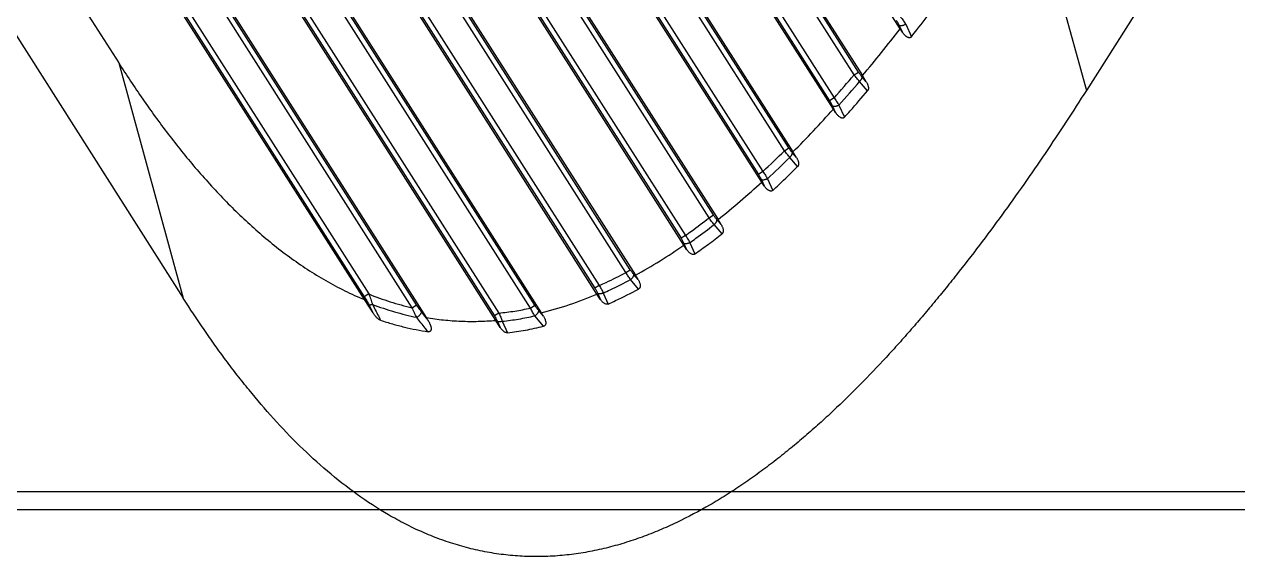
# Model space of a CAD drawing. Header units: millimetres. Extents: x 1409 to 26878, y 589 to 5187.
# Drawn here: x 21357.4 to 21424.4, y 2117 to 2146.4 of the extents above; entities that cross this region are included whole.
import ezdxf

# ---------------------------------------------------------------- set-up
doc = ezdxf.new("R2010")
doc.units = ezdxf.units.MM
doc.layers.add('02___PRT_ALL_AXES', color=7, linetype='Continuous')

# ---------------------------------------------------------------- blocks, each defined once
blk = doc.blocks.new('dfx')
at = {"color": 114, "linetype": 'Continuous', "lineweight": -3, "true_color": 0x139b48}
blk.add_line((13147.482, 8283.727), (13701.482, 8283.727), dxfattribs=at)
at = {"layer": '02___PRT_ALL_AXES', "color": 114, "linetype": 'Continuous', "lineweight": -3, "true_color": 0x139b48}
blk.add_line((13151.451, 8282.727), (13697.512, 8282.727), dxfattribs=at)
blk = doc.blocks.new('*U83')
blk.add_blockref('dfx', (-13416.982, -8530.477))
blk = doc.blocks.new('*U84')
at = {"color": 0, "linetype": 'ByBlock', "lineweight": -2, "transparency": 16777216}
blk.add_blockref('*U83', (0, 0), dxfattribs=at)
blk = doc.blocks.new('1111')
at = {"color": 7, "linetype": 'Continuous'}
for p, q in [((16052.599, 7010.968), (16165.476, 6833.786)), ((16049.789, 7007.993), (16169.045, 6820.799)), ((16132.72, 6893.589), (16179.043, 6820.877)), ((16132.781, 6894.034), (16179.287, 6821.033)), ((16181.694, 6820.274), (16134.703, 6894.034)), ((16181.938, 6820.429), (16135.33, 6893.589)), ((16139.242, 6893.589), (16186.236, 6819.822)), ((16139.302, 6894.034), (16186.48, 6819.978)), ((16188.229, 6820.251), (16141.225, 6894.034)), ((16188.474, 6820.407), (16141.851, 6893.589)), ((16145.763, 6893.589), (16191.786, 6821.347)), ((16145.823, 6894.034), (16192.03, 6821.503)), ((16193.498, 6822.217), (16147.746, 6894.034)), ((16193.742, 6822.373), (16148.373, 6893.589)), ((16152.284, 6893.589), (16196.548, 6824.109)), ((16152.344, 6894.034), (16196.792, 6824.264)), ((16198.095, 6825.238), (16154.267, 6894.034)), ((16198.34, 6825.393), (16154.894, 6893.589)), ((16158.805, 6893.589), (16200.823, 6827.635)), ((16158.866, 6894.034), (16201.067, 6827.79)), ((16202.258, 6828.939), (16160.788, 6894.034)), ((16202.503, 6829.095), (16161.415, 6893.589)), ((16165.327, 6893.589), (16204.758, 6831.695)), ((16165.387, 6894.034), (16205.002, 6831.851)), ((16206.11, 6833.129), (16167.31, 6894.034)), ((16206.355, 6833.284), (16167.937, 6893.589)), ((16179.055, 6820.719), (16132.986, 6893.034)), ((16135.772, 6893.034), (16182.471, 6819.731)), ((16186.304, 6819.577), (16139.507, 6893.034)), ((16142.293, 6893.034), (16188.825, 6819.994)), ((16191.901, 6821.028), (16146.028, 6893.034)), ((16148.815, 6893.034), (16194.026, 6822.066)), ((16196.7, 6823.732), (16152.55, 6893.034)), ((16155.336, 6893.034), (16198.589, 6825.14)), ((16201.004, 6827.212), (16159.071, 6893.034)), ((16161.857, 6893.034), (16202.731, 6828.874)), ((16204.962, 6831.236), (16165.592, 6893.034)), ((16168.379, 6893.034), (16206.57, 6833.085)), ((16208.661, 6835.666), (16172.114, 6893.034)), ((16240.118, 6865.506), (16218.945, 6832.27)), ((16215.376, 6845.258), (16218.945, 6832.27)), ((16208.608, 6835.848), (16208.782, 6835.481)), ((16208.962, 6835.919), (16209.285, 6835.235)), ((16208.782, 6835.481), (16208.661, 6835.666)), ((16165.476, 6833.786), (16169.045, 6820.799)), ((16206.11, 6833.129), (16206.355, 6833.284)), ((16206.856, 6832.25), (16206.413, 6832.769)), ((16206.779, 6832.748), (16206.552, 6833.015)), ((16206.779, 6832.748), (16206.57, 6833.085)), ((16205.002, 6831.851), (16204.758, 6831.695)), ((16204.924, 6831.394), (16205.09, 6831.04)), ((16205.09, 6831.04), (16204.962, 6831.236)), ((16205.272, 6831.457), (16205.582, 6830.794)), ((16202.258, 6828.939), (16202.503, 6829.095)), ((16202.989, 6828.063), (16202.551, 6828.575)), ((16202.923, 6828.566), (16202.697, 6828.829)), ((16202.923, 6828.566), (16202.731, 6828.874)), ((16201.067, 6827.79), (16200.823, 6827.635)), ((16200.985, 6827.34), (16201.141, 6827.001)), ((16201.141, 6827.001), (16201.004, 6827.212)), ((16201.325, 6827.394), (16201.62, 6826.752)), ((16198.095, 6825.238), (16198.34, 6825.393)), ((16198.76, 6824.866), (16198.533, 6825.13)), ((16198.76, 6824.866), (16198.589, 6825.14)), ((16198.812, 6824.355), (16198.375, 6824.863)), ((16196.792, 6824.264), (16196.548, 6824.109)), ((16196.706, 6823.819), (16196.854, 6823.495)), ((16197.032, 6823.861), (16197.314, 6823.241)), ((16196.854, 6823.495), (16196.7, 6823.732)), ((16193.498, 6822.217), (16193.742, 6822.373)), ((16194.205, 6821.306), (16193.761, 6821.825)), ((16194.171, 6821.833), (16193.939, 6822.105)), ((16194.171, 6821.833), (16194.026, 6822.066)), ((16192.03, 6821.503), (16191.786, 6821.347)), ((16192.246, 6821.085), (16192.52, 6820.477)), ((16179.287, 6821.033), (16179.043, 6820.877)), ((16179.527, 6819.99), (16179.055, 6820.719)), ((16181.694, 6820.274), (16181.938, 6820.429)), ((16192.086, 6820.744), (16191.901, 6821.028)), ((16191.944, 6821.058), (16192.086, 6820.744)), ((16186.48, 6819.978), (16186.236, 6819.822)), ((16188.229, 6820.251), (16188.474, 6820.407)), ((16188.952, 6819.25), (16188.471, 6819.823)), ((16188.939, 6819.811), (16188.685, 6820.116)), ((16188.939, 6819.811), (16188.825, 6819.994)), ((16182.553, 6819.601), (16182.471, 6819.731)), ((16186.558, 6819.186), (16186.304, 6819.577)), ((16186.409, 6819.51), (16186.558, 6819.186)), ((16186.669, 6819.526), (16186.964, 6818.888))]:
    blk.add_line(p, q, dxfattribs=at)
for centre, radius, start, end in [((16148.271, 6882.175), 75.835, 318.42443, 319.7027), ((16148.539, 6881.91), 75.923, 318.35293, 319.66539), ((16164.128, 6867.27), 54.066, 313.09642, 314.85005), ((16164.29, 6867.074), 54.278, 313.02457, 314.82209), ((16023.056, 6740.425), 175.539, 26.95295, 27.11373)]:
    blk.add_arc(centre, radius, start, end, dxfattribs=at)
for points, knots in [([(16209.285, 6835.235), (16209.383, 6835.361), (16209.787, 6835.881), (16210.185, 6836.406), (16210.484, 6836.805)], [0, 0, 0, 0, 0.242447, 1, 1, 1, 1]), ([(16208.437, 6836.156), (16208.469, 6836.105), (16208.529, 6836.004), (16208.583, 6835.9), (16208.608, 6835.848)], [0, 0, 0, 0, 0.512174, 1, 1, 1, 1]), ([(16208.962, 6835.919), (16208.946, 6835.909), (16208.913, 6835.892), (16208.863, 6835.87), (16208.812, 6835.852), (16208.762, 6835.839), (16208.716, 6835.832), (16208.674, 6835.831), (16208.638, 6835.835), (16208.617, 6835.843), (16208.608, 6835.848)], [0, 0, 0, 0, 0.149054, 0.298695, 0.444607, 0.582781, 0.709602, 0.822219, 0.918969, 1, 1, 1, 1]), ([(16208.681, 6836.311), (16208.733, 6836.246), (16208.829, 6836.118), (16208.92, 6835.985), (16208.962, 6835.919)], [0, 0, 0, 0, 0.513356, 1, 1, 1, 1]), ([(16206.57, 6833.085), (16206.927, 6833.508), (16207.632, 6834.362), (16208.32, 6835.23), (16208.661, 6835.666)], [0, 0, 0, 0, 0.499999, 1, 1, 1, 1]), ([(16209.285, 6835.235), (16209.277, 6835.224), (16209.258, 6835.205), (16209.223, 6835.185), (16209.183, 6835.176), (16209.142, 6835.177), (16209.103, 6835.186), (16209.065, 6835.202), (16209.03, 6835.221), (16208.985, 6835.251), (16208.934, 6835.294), (16208.878, 6835.352), (16208.827, 6835.414), (16208.796, 6835.458), (16208.782, 6835.481)], [0, 0, 0, 0, 0.062555, 0.125087, 0.187595, 0.2501, 0.312609, 0.375116, 0.43762, 0.500124, 0.625066, 0.750032, 0.875011, 1, 1, 1, 1]), ([(16165.476, 6833.786), (16165.905, 6833.114), (16166.566, 6832.117), (16167.489, 6830.817), (16168.203, 6829.858), (16168.941, 6828.917), (16169.704, 6827.997), (16170.494, 6827.099), (16171.313, 6826.226), (16172.161, 6825.383), (16173.334, 6824.303), (16174.574, 6823.298), (16175.885, 6822.39), (16176.905, 6821.764), (16177.96, 6821.2), (16178.687, 6820.871), (16179.055, 6820.719)], [0, 0, 0, 0, 0.124999, 0.187504, 0.250007, 0.31251, 0.375013, 0.437517, 0.50002, 0.562524, 0.625027, 0.749999, 0.812501, 0.875001, 0.937501, 1, 1, 1, 1]), ([(16206.552, 6833.015), (16206.517, 6833.056), (16206.448, 6833.144), (16206.386, 6833.236), (16206.355, 6833.284)], [0, 0, 0, 0, 0.485599, 1, 1, 1, 1]), ([(16206.413, 6832.769), (16206.388, 6832.797), (16206.337, 6832.853), (16206.234, 6832.971), (16206.16, 6833.065), (16206.11, 6833.129)], [0, 0, 0, 0, 0.237181, 0.48537, 1, 1, 1, 1]), ([(16206.413, 6832.769), (16206.435, 6832.789), (16206.465, 6832.821), (16206.499, 6832.865), (16206.52, 6832.898), (16206.536, 6832.93), (16206.547, 6832.96), (16206.553, 6832.989), (16206.553, 6833.007), (16206.552, 6833.015)], [0, 0, 0, 0, 0.302941, 0.445855, 0.579918, 0.703226, 0.81447, 0.913199, 1, 1, 1, 1]), ([(16206.779, 6832.748), (16206.791, 6832.729), (16206.813, 6832.691), (16206.843, 6832.631), (16206.868, 6832.57), (16206.887, 6832.506), (16206.9, 6832.44), (16206.902, 6832.385), (16206.897, 6832.34), (16206.889, 6832.308), (16206.875, 6832.277), (16206.863, 6832.259), (16206.856, 6832.25)], [0, 0, 0, 0, 0.124955, 0.249921, 0.374884, 0.499853, 0.62482, 0.749757, 0.81231, 0.874863, 0.93744, 1, 1, 1, 1]), ([(16218.945, 6832.27), (16218.2, 6831.102), (16217.06, 6829.363), (16215.486, 6827.08), (16214.278, 6825.388), (16213.038, 6823.719), (16211.977, 6822.349), (16211.109, 6821.268), (16210.449, 6820.465), (16209.779, 6819.67), (16209.099, 6818.884), (16208.407, 6818.108), (16207.47, 6817.087), (16206.268, 6815.838), (16205.023, 6814.633), (16203.997, 6813.7), (16203.213, 6813.017), (16202.413, 6812.353), (16201.597, 6811.71), (16200.763, 6811.089), (16199.911, 6810.492), (16199.04, 6809.924), (16197.854, 6809.206), (16196.628, 6808.556), (16195.363, 6807.987), (16194.396, 6807.607), (16193.41, 6807.276), (16192.407, 6806.999), (16191.39, 6806.782), (16190.361, 6806.628), (16189.324, 6806.541), (16188.284, 6806.523), (16187.245, 6806.577), (16186.212, 6806.703), (16185.191, 6806.9), (16184.185, 6807.165), (16183.198, 6807.495), (16182.234, 6807.887), (16181.295, 6808.334), (16180.078, 6808.999), (16178.625, 6809.946), (16176.989, 6811.233), (16175.456, 6812.64), (16174.017, 6814.142), (16172.889, 6815.459), (16172.026, 6816.543), (16171.396, 6817.37), (16170.784, 6818.211), (16169.99, 6819.347), (16169.417, 6820.215), (16169.045, 6820.799)], [0, 0, 0, 0, 0.062498, 0.093748, 0.124998, 0.156248, 0.187498, 0.203123, 0.218749, 0.234374, 0.249999, 0.265625, 0.281251, 0.312501, 0.343751, 0.359377, 0.375003, 0.390628, 0.406255, 0.421881, 0.437507, 0.453133, 0.468759, 0.500005, 0.515631, 0.531257, 0.546883, 0.562508, 0.578134, 0.593759, 0.609385, 0.62501, 0.640635, 0.65626, 0.671885, 0.687511, 0.703136, 0.718762, 0.734387, 0.750013, 0.781256, 0.812501, 0.843749, 0.874997, 0.906247, 0.921873, 0.937498, 0.953124, 0.96875, 1, 1, 1, 1]), ([(16205.002, 6831.851), (16205.051, 6831.785), (16205.145, 6831.656), (16205.232, 6831.523), (16205.272, 6831.457)], [0, 0, 0, 0, 0.513865, 1, 1, 1, 1]), ([(16205.582, 6830.794), (16205.686, 6830.909), (16206.115, 6831.391), (16206.538, 6831.878), (16206.856, 6832.25)], [0, 0, 0, 0, 0.241015, 1, 1, 1, 1]), ([(16202.731, 6828.874), (16203.113, 6829.258), (16203.867, 6830.036), (16204.6, 6830.833), (16204.962, 6831.236)], [0, 0, 0, 0, 0.499999, 1, 1, 1, 1]), ([(16204.758, 6831.695), (16204.789, 6831.645), (16204.848, 6831.546), (16204.9, 6831.444), (16204.924, 6831.394)], [0, 0, 0, 0, 0.512961, 1, 1, 1, 1]), ([(16205.272, 6831.457), (16205.257, 6831.448), (16205.224, 6831.431), (16205.174, 6831.41), (16205.124, 6831.393), (16205.076, 6831.382), (16205.03, 6831.376), (16204.989, 6831.375), (16204.954, 6831.381), (16204.933, 6831.389), (16204.924, 6831.394)], [0, 0, 0, 0, 0.149318, 0.298691, 0.444031, 0.581567, 0.707925, 0.820478, 0.917754, 1, 1, 1, 1]), ([(16205.582, 6830.794), (16205.574, 6830.784), (16205.554, 6830.766), (16205.518, 6830.749), (16205.479, 6830.742), (16205.44, 6830.745), (16205.402, 6830.754), (16205.353, 6830.774), (16205.298, 6830.808), (16205.238, 6830.859), (16205.183, 6830.915), (16205.134, 6830.976), (16205.104, 6831.018), (16205.09, 6831.04)], [0, 0, 0, 0, 0.062539, 0.125047, 0.187561, 0.250088, 0.312619, 0.37514, 0.500045, 0.62501, 0.749996, 0.874994, 1, 1, 1, 1]), ([(16202.551, 6828.575), (16202.501, 6828.631), (16202.4, 6828.751), (16202.305, 6828.874), (16202.258, 6828.939)], [0, 0, 0, 0, 0.485034, 1, 1, 1, 1]), ([(16202.697, 6828.829), (16202.663, 6828.87), (16202.595, 6828.957), (16202.533, 6829.047), (16202.503, 6829.095)], [0, 0, 0, 0, 0.485107, 1, 1, 1, 1]), ([(16202.551, 6828.575), (16202.574, 6828.595), (16202.606, 6828.627), (16202.641, 6828.673), (16202.663, 6828.707), (16202.68, 6828.741), (16202.692, 6828.772), (16202.698, 6828.802), (16202.698, 6828.821), (16202.697, 6828.829)], [0, 0, 0, 0, 0.301687, 0.444664, 0.579024, 0.702708, 0.814274, 0.913184, 1, 1, 1, 1]), ([(16202.923, 6828.566), (16202.935, 6828.546), (16202.958, 6828.507), (16202.987, 6828.447), (16203.012, 6828.384), (16203.032, 6828.319), (16203.043, 6828.253), (16203.044, 6828.196), (16203.037, 6828.151), (16203.027, 6828.119), (16203.011, 6828.089), (16202.997, 6828.071), (16202.989, 6828.063)], [0, 0, 0, 0, 0.124959, 0.249927, 0.374891, 0.49986, 0.624823, 0.749745, 0.812303, 0.874858, 0.937437, 1, 1, 1, 1]), ([(16201.067, 6827.79), (16201.115, 6827.724), (16201.204, 6827.594), (16201.286, 6827.46), (16201.325, 6827.394)], [0, 0, 0, 0, 0.514425, 1, 1, 1, 1]), ([(16201.62, 6826.752), (16201.731, 6826.855), (16202.193, 6827.286), (16202.647, 6827.725), (16202.989, 6828.063)], [0, 0, 0, 0, 0.239167, 1, 1, 1, 1]), ([(16198.589, 6825.14), (16199.004, 6825.471), (16199.821, 6826.148), (16200.613, 6826.853), (16201.004, 6827.212)], [0, 0, 0, 0, 0.499997, 1, 1, 1, 1]), ([(16200.823, 6827.635), (16200.854, 6827.586), (16200.911, 6827.49), (16200.962, 6827.39), (16200.985, 6827.34)], [0, 0, 0, 0, 0.513869, 1, 1, 1, 1]), ([(16201.325, 6827.394), (16201.309, 6827.385), (16201.277, 6827.369), (16201.228, 6827.35), (16201.18, 6827.335), (16201.132, 6827.325), (16201.088, 6827.32), (16201.048, 6827.321), (16201.014, 6827.327), (16200.994, 6827.335), (16200.985, 6827.34)], [0, 0, 0, 0, 0.149739, 0.298827, 0.443471, 0.58021, 0.705975, 0.818424, 0.916312, 1, 1, 1, 1]), ([(16201.62, 6826.752), (16201.611, 6826.744), (16201.59, 6826.729), (16201.555, 6826.715), (16201.517, 6826.711), (16201.485, 6826.714), (16201.461, 6826.72), (16201.437, 6826.727), (16201.408, 6826.74), (16201.375, 6826.758), (16201.333, 6826.786), (16201.284, 6826.826), (16201.232, 6826.881), (16201.184, 6826.939), (16201.155, 6826.98), (16201.141, 6827.001)], [0, 0, 0, 0, 0.062539, 0.125075, 0.187598, 0.250118, 0.281402, 0.312677, 0.375191, 0.437699, 0.500198, 0.625132, 0.750079, 0.875038, 1, 1, 1, 1]), ([(16196.792, 6824.264), (16196.903, 6824.343), (16197.342, 6824.66), (16197.775, 6824.987), (16198.095, 6825.238)], [0, 0, 0, 0, 0.250007, 1, 1, 1, 1]), ([(16198.375, 6824.863), (16198.327, 6824.921), (16198.231, 6825.044), (16198.14, 6825.171), (16198.095, 6825.238)], [0, 0, 0, 0, 0.484813, 1, 1, 1, 1]), ([(16198.533, 6825.13), (16198.499, 6825.17), (16198.431, 6825.256), (16198.37, 6825.346), (16198.34, 6825.393)], [0, 0, 0, 0, 0.484811, 1, 1, 1, 1]), ([(16198.375, 6824.863), (16198.4, 6824.884), (16198.434, 6824.917), (16198.472, 6824.965), (16198.496, 6825.001), (16198.515, 6825.036), (16198.528, 6825.069), (16198.534, 6825.1), (16198.534, 6825.12), (16198.533, 6825.13)], [0, 0, 0, 0, 0.30029, 0.443525, 0.578425, 0.702674, 0.814611, 0.91355, 1, 1, 1, 1]), ([(16197.032, 6823.861), (16197.146, 6823.942), (16197.599, 6824.268), (16198.045, 6824.605), (16198.375, 6824.863)], [0, 0, 0, 0, 0.250007, 1, 1, 1, 1]), ([(16198.76, 6824.866), (16198.772, 6824.846), (16198.795, 6824.806), (16198.825, 6824.744), (16198.851, 6824.679), (16198.869, 6824.612), (16198.88, 6824.544), (16198.878, 6824.486), (16198.869, 6824.44), (16198.856, 6824.408), (16198.837, 6824.378), (16198.821, 6824.362), (16198.812, 6824.355)], [0, 0, 0, 0, 0.124963, 0.249934, 0.374898, 0.499864, 0.624819, 0.749715, 0.812281, 0.874842, 0.937429, 1, 1, 1, 1]), ([(16196.548, 6824.109), (16196.578, 6824.061), (16196.635, 6823.966), (16196.684, 6823.868), (16196.706, 6823.819)], [0, 0, 0, 0, 0.514797, 1, 1, 1, 1]), ([(16197.032, 6823.861), (16197.017, 6823.853), (16196.986, 6823.839), (16196.939, 6823.822), (16196.892, 6823.809), (16196.847, 6823.801), (16196.805, 6823.797), (16196.767, 6823.799), (16196.734, 6823.806), (16196.715, 6823.814), (16196.706, 6823.819)], [0, 0, 0, 0, 0.150433, 0.299308, 0.443114, 0.578859, 0.703851, 0.816098, 0.914675, 1, 1, 1, 1]), ([(16196.792, 6824.264), (16196.837, 6824.197), (16196.92, 6824.064), (16196.997, 6823.928), (16197.032, 6823.861)], [0, 0, 0, 0, 0.514975, 1, 1, 1, 1]), ([(16197.314, 6823.241), (16197.56, 6823.415), (16198.064, 6823.78), (16198.559, 6824.157), (16198.812, 6824.355)], [0, 0, 0, 0, 0.484495, 1, 1, 1, 1]), ([(16194.026, 6822.066), (16194.486, 6822.319), (16195.392, 6822.852), (16196.269, 6823.432), (16196.7, 6823.732)], [0, 0, 0, 0, 0.499994, 1, 1, 1, 1]), ([(16197.314, 6823.241), (16197.304, 6823.234), (16197.283, 6823.222), (16197.247, 6823.213), (16197.211, 6823.212), (16197.163, 6823.22), (16197.107, 6823.242), (16197.046, 6823.281), (16196.99, 6823.328), (16196.94, 6823.38), (16196.895, 6823.436), (16196.867, 6823.475), (16196.854, 6823.495)], [0, 0, 0, 0, 0.062572, 0.125151, 0.187704, 0.250261, 0.375119, 0.500067, 0.62504, 0.750021, 0.875011, 1, 1, 1, 1]), ([(16192.03, 6821.503), (16192.155, 6821.558), (16192.65, 6821.783), (16193.137, 6822.026), (16193.498, 6822.217)], [0, 0, 0, 0, 0.250018, 1, 1, 1, 1]), ([(16192.246, 6821.085), (16192.374, 6821.142), (16192.886, 6821.376), (16193.388, 6821.627), (16193.761, 6821.825)], [0, 0, 0, 0, 0.250018, 1, 1, 1, 1]), ([(16193.761, 6821.825), (16193.715, 6821.886), (16193.624, 6822.015), (16193.54, 6822.148), (16193.498, 6822.217)], [0, 0, 0, 0, 0.484928, 1, 1, 1, 1]), ([(16193.939, 6822.105), (16193.904, 6822.146), (16193.836, 6822.233), (16193.773, 6822.325), (16193.742, 6822.373)], [0, 0, 0, 0, 0.485172, 1, 1, 1, 1]), ([(16193.761, 6821.825), (16193.774, 6821.836), (16193.8, 6821.858), (16193.836, 6821.893), (16193.868, 6821.931), (16193.895, 6821.968), (16193.917, 6822.006), (16193.931, 6822.041), (16193.939, 6822.074), (16193.94, 6822.096), (16193.939, 6822.105)], [0, 0, 0, 0, 0.150173, 0.299008, 0.442916, 0.57883, 0.703983, 0.816316, 0.914856, 1, 1, 1, 1]), ([(16194.171, 6821.833), (16194.184, 6821.813), (16194.208, 6821.771), (16194.24, 6821.705), (16194.266, 6821.637), (16194.285, 6821.567), (16194.293, 6821.506), (16194.292, 6821.458), (16194.287, 6821.422), (16194.276, 6821.386), (16194.26, 6821.354), (16194.236, 6821.326), (16194.215, 6821.312), (16194.205, 6821.306)], [0, 0, 0, 0, 0.124962, 0.249924, 0.374877, 0.499821, 0.624738, 0.687258, 0.749791, 0.812337, 0.874878, 0.937445, 1, 1, 1, 1]), ([(16191.786, 6821.347), (16191.816, 6821.299), (16191.873, 6821.205), (16191.922, 6821.106), (16191.944, 6821.058)], [0, 0, 0, 0, 0.515257, 1, 1, 1, 1]), ([(16192.246, 6821.085), (16192.217, 6821.072), (16192.174, 6821.056), (16192.115, 6821.042), (16192.074, 6821.036), (16192.035, 6821.035), (16192, 6821.038), (16191.97, 6821.045), (16191.952, 6821.053), (16191.944, 6821.058)], [0, 0, 0, 0, 0.30052, 0.4435, 0.57808, 0.702076, 0.813941, 0.91307, 1, 1, 1, 1]), ([(16192.03, 6821.503), (16192.071, 6821.433), (16192.146, 6821.295), (16192.215, 6821.154), (16192.246, 6821.085)], [0, 0, 0, 0, 0.515265, 1, 1, 1, 1]), ([(16192.52, 6820.477), (16192.658, 6820.538), (16193.227, 6820.799), (16193.786, 6821.081), (16194.205, 6821.306)], [0, 0, 0, 0, 0.240695, 1, 1, 1, 1]), ([(16179.043, 6820.877), (16179.09, 6820.803), (16179.158, 6820.692), (16179.244, 6820.541), (16179.284, 6820.466), (16179.303, 6820.428)], [0, 0, 0, 0, 0.506442, 0.756064, 1, 1, 1, 1]), ([(16179.287, 6821.033), (16179.327, 6820.936), (16179.402, 6820.745), (16179.469, 6820.551), (16179.499, 6820.454)], [0, 0, 0, 0, 0.50902, 1, 1, 1, 1]), ([(16179.287, 6821.033), (16179.482, 6820.954), (16179.876, 6820.804), (16180.474, 6820.601), (16181.08, 6820.423), (16181.488, 6820.321), (16181.694, 6820.274)], [0, 0, 0, 0, 0.250002, 0.500002, 0.750001, 1, 1, 1, 1]), ([(16179.499, 6820.454), (16179.479, 6820.447), (16179.449, 6820.437), (16179.411, 6820.428), (16179.384, 6820.424), (16179.36, 6820.421), (16179.338, 6820.421), (16179.32, 6820.423), (16179.308, 6820.426), (16179.303, 6820.428)], [0, 0, 0, 0, 0.318762, 0.464115, 0.597883, 0.718882, 0.826328, 0.919893, 1, 1, 1, 1]), ([(16179.499, 6820.454), (16179.896, 6820.304), (16180.701, 6820.034), (16181.526, 6819.829), (16181.942, 6819.744)], [0, 0, 0, 0, 0.500006, 1, 1, 1, 1]), ([(16179.499, 6820.454), (16179.537, 6820.382), (16179.687, 6820.09), (16179.837, 6819.799), (16179.948, 6819.58)], [0, 0, 0, 0, 0.250609, 1, 1, 1, 1]), ([(16182.214, 6820.036), (16182.166, 6820.099), (16182.071, 6820.228), (16181.982, 6820.361), (16181.938, 6820.429)], [0, 0, 0, 0, 0.493102, 1, 1, 1, 1]), ([(16188.825, 6819.994), (16189.351, 6820.122), (16190.392, 6820.426), (16191.403, 6820.816), (16191.901, 6821.028)], [0, 0, 0, 0, 0.499986, 1, 1, 1, 1]), ([(16192.52, 6820.477), (16192.51, 6820.472), (16192.488, 6820.466), (16192.454, 6820.463), (16192.419, 6820.466), (16192.375, 6820.477), (16192.323, 6820.501), (16192.266, 6820.54), (16192.215, 6820.585), (16192.167, 6820.634), (16192.124, 6820.687), (16192.098, 6820.725), (16192.086, 6820.744)], [0, 0, 0, 0, 0.06256, 0.125136, 0.187689, 0.250249, 0.375156, 0.500116, 0.625087, 0.750056, 0.875032, 1, 1, 1, 1]), ([(16179.948, 6819.58), (16179.936, 6819.584), (16179.913, 6819.594), (16179.869, 6819.617), (16179.818, 6819.652), (16179.761, 6819.701), (16179.709, 6819.754), (16179.659, 6819.809), (16179.597, 6819.887), (16179.554, 6819.948), (16179.527, 6819.99)], [0, 0, 0, 0, 0.062526, 0.125065, 0.250046, 0.375047, 0.500052, 0.625057, 0.750057, 1, 1, 1, 1]), ([(16181.942, 6819.744), (16181.897, 6819.828), (16181.81, 6820.003), (16181.732, 6820.182), (16181.694, 6820.274)], [0, 0, 0, 0, 0.490521, 1, 1, 1, 1]), ([(16181.942, 6819.744), (16181.959, 6819.754), (16181.993, 6819.776), (16182.042, 6819.813), (16182.088, 6819.852), (16182.129, 6819.893), (16182.163, 6819.933), (16182.186, 6819.965), (16182.2, 6819.99), (16182.207, 6820.007), (16182.212, 6820.022), (16182.214, 6820.032), (16182.214, 6820.036)], [0, 0, 0, 0, 0.146917, 0.298116, 0.447844, 0.590428, 0.720618, 0.833957, 0.883284, 0.927386, 0.966227, 1, 1, 1, 1]), ([(16182.565, 6818.951), (16182.513, 6819.017), (16182.305, 6819.281), (16182.097, 6819.545), (16181.942, 6819.744)], [0, 0, 0, 0, 0.249458, 1, 1, 1, 1]), ([(16182.553, 6819.601), (16182.524, 6819.637), (16182.411, 6819.782), (16182.299, 6819.927), (16182.214, 6820.036)], [0, 0, 0, 0, 0.249697, 1, 1, 1, 1]), ([(16186.236, 6819.822), (16186.269, 6819.771), (16186.316, 6819.693), (16186.372, 6819.588), (16186.397, 6819.536), (16186.409, 6819.51)], [0, 0, 0, 0, 0.513472, 0.76206, 1, 1, 1, 1]), ([(16186.48, 6819.978), (16186.774, 6820.007), (16187.36, 6820.083), (16187.941, 6820.19), (16188.229, 6820.251)], [0, 0, 0, 0, 0.499997, 1, 1, 1, 1]), ([(16186.48, 6819.978), (16186.516, 6819.902), (16186.567, 6819.788), (16186.628, 6819.637), (16186.656, 6819.562), (16186.669, 6819.526)], [0, 0, 0, 0, 0.514323, 0.762665, 1, 1, 1, 1]), ([(16186.669, 6819.526), (16186.971, 6819.559), (16187.575, 6819.641), (16188.174, 6819.757), (16188.471, 6819.823)], [0, 0, 0, 0, 0.499996, 1, 1, 1, 1]), ([(16188.471, 6819.823), (16188.428, 6819.89), (16188.344, 6820.031), (16188.267, 6820.176), (16188.229, 6820.251)], [0, 0, 0, 0, 0.486125, 1, 1, 1, 1]), ([(16188.471, 6819.823), (16188.486, 6819.833), (16188.516, 6819.856), (16188.558, 6819.892), (16188.596, 6819.931), (16188.628, 6819.971), (16188.654, 6820.011), (16188.673, 6820.048), (16188.684, 6820.083), (16188.686, 6820.106), (16188.685, 6820.116)], [0, 0, 0, 0, 0.148574, 0.297868, 0.443569, 0.581668, 0.708549, 0.821365, 0.918462, 1, 1, 1, 1]), ([(16188.685, 6820.116), (16188.648, 6820.161), (16188.574, 6820.256), (16188.507, 6820.355), (16188.474, 6820.407)], [0, 0, 0, 0, 0.487375, 1, 1, 1, 1]), ([(16188.939, 6819.811), (16188.953, 6819.789), (16188.98, 6819.742), (16189.015, 6819.67), (16189.045, 6819.595), (16189.062, 6819.53), (16189.071, 6819.477), (16189.073, 6819.436), (16189.071, 6819.396), (16189.063, 6819.356), (16189.048, 6819.319), (16189.023, 6819.286), (16188.99, 6819.262), (16188.965, 6819.253), (16188.952, 6819.25)], [0, 0, 0, 0, 0.125, 0.249992, 0.374973, 0.499932, 0.562442, 0.624953, 0.68747, 0.749993, 0.812507, 0.874995, 0.937476, 1, 1, 1, 1]), ([(16179.948, 6819.58), (16180.166, 6819.509), (16180.601, 6819.375), (16181.47, 6819.148), (16182.127, 6819.018), (16182.565, 6818.951)], [0, 0, 0, 0, 0.255221, 0.506534, 1, 1, 1, 1]), ([(16182.471, 6819.731), (16182.787, 6819.678), (16183.423, 6819.591), (16184.382, 6819.522), (16185.344, 6819.514), (16185.985, 6819.55), (16186.304, 6819.577)], [0, 0, 0, 0, 0.25, 0.499999, 0.749999, 1, 1, 1, 1]), ([(16182.553, 6819.601), (16182.571, 6819.572), (16182.605, 6819.514), (16182.651, 6819.424), (16182.685, 6819.347), (16182.707, 6819.283), (16182.722, 6819.235), (16182.733, 6819.186), (16182.739, 6819.135), (16182.739, 6819.093), (16182.735, 6819.06), (16182.729, 6819.035), (16182.719, 6819.012), (16182.705, 6818.99), (16182.687, 6818.973), (16182.665, 6818.96), (16182.641, 6818.951), (16182.607, 6818.947), (16182.582, 6818.948), (16182.565, 6818.951)], [0, 0, 0, 0, 0.124992, 0.249974, 0.374938, 0.43743, 0.499917, 0.5624, 0.624874, 0.68733, 0.718586, 0.749844, 0.781114, 0.812387, 0.843656, 0.874941, 0.906234, 0.93752, 1, 1, 1, 1]), ([(16186.669, 6819.526), (16186.643, 6819.516), (16186.605, 6819.504), (16186.554, 6819.494), (16186.519, 6819.49), (16186.486, 6819.49), (16186.457, 6819.493), (16186.431, 6819.499), (16186.416, 6819.506), (16186.409, 6819.51)], [0, 0, 0, 0, 0.304732, 0.447388, 0.58083, 0.703488, 0.814276, 0.912925, 1, 1, 1, 1]), ([(16186.964, 6818.888), (16186.953, 6818.887), (16186.931, 6818.887), (16186.898, 6818.892), (16186.867, 6818.901), (16186.826, 6818.918), (16186.779, 6818.946), (16186.727, 6818.986), (16186.679, 6819.031), (16186.636, 6819.08), (16186.595, 6819.132), (16186.57, 6819.168), (16186.558, 6819.186)], [0, 0, 0, 0, 0.062542, 0.125103, 0.187639, 0.250176, 0.375126, 0.5001, 0.625078, 0.750053, 0.875031, 1, 1, 1, 1]), ([(16186.964, 6818.888), (16187.293, 6818.929), (16187.959, 6819.03), (16188.619, 6819.17), (16188.952, 6819.25)], [0, 0, 0, 0, 0.491557, 1, 1, 1, 1])]:
    blk.add_open_spline(points, degree=3, knots=knots, dxfattribs=at)
blk = doc.blocks.new('*U149')
blk.add_blockref('1111', (-16308.281, -6888.884))
blk = doc.blocks.new('*U150')
at = {"color": 0, "linetype": 'ByBlock', "lineweight": -2, "transparency": 16777216}
blk.add_blockref('*U149', (0, 0), dxfattribs=at)

msp = doc.modelspace()

# ---------------------------------------------------------------- block references
for name, p in [('*U150', (21505.406, 2199.3802)), ('*U84', (21492.406, 2367.3802))]:
    msp.add_blockref(name, p)

doc.saveas('drawing.dxf')
